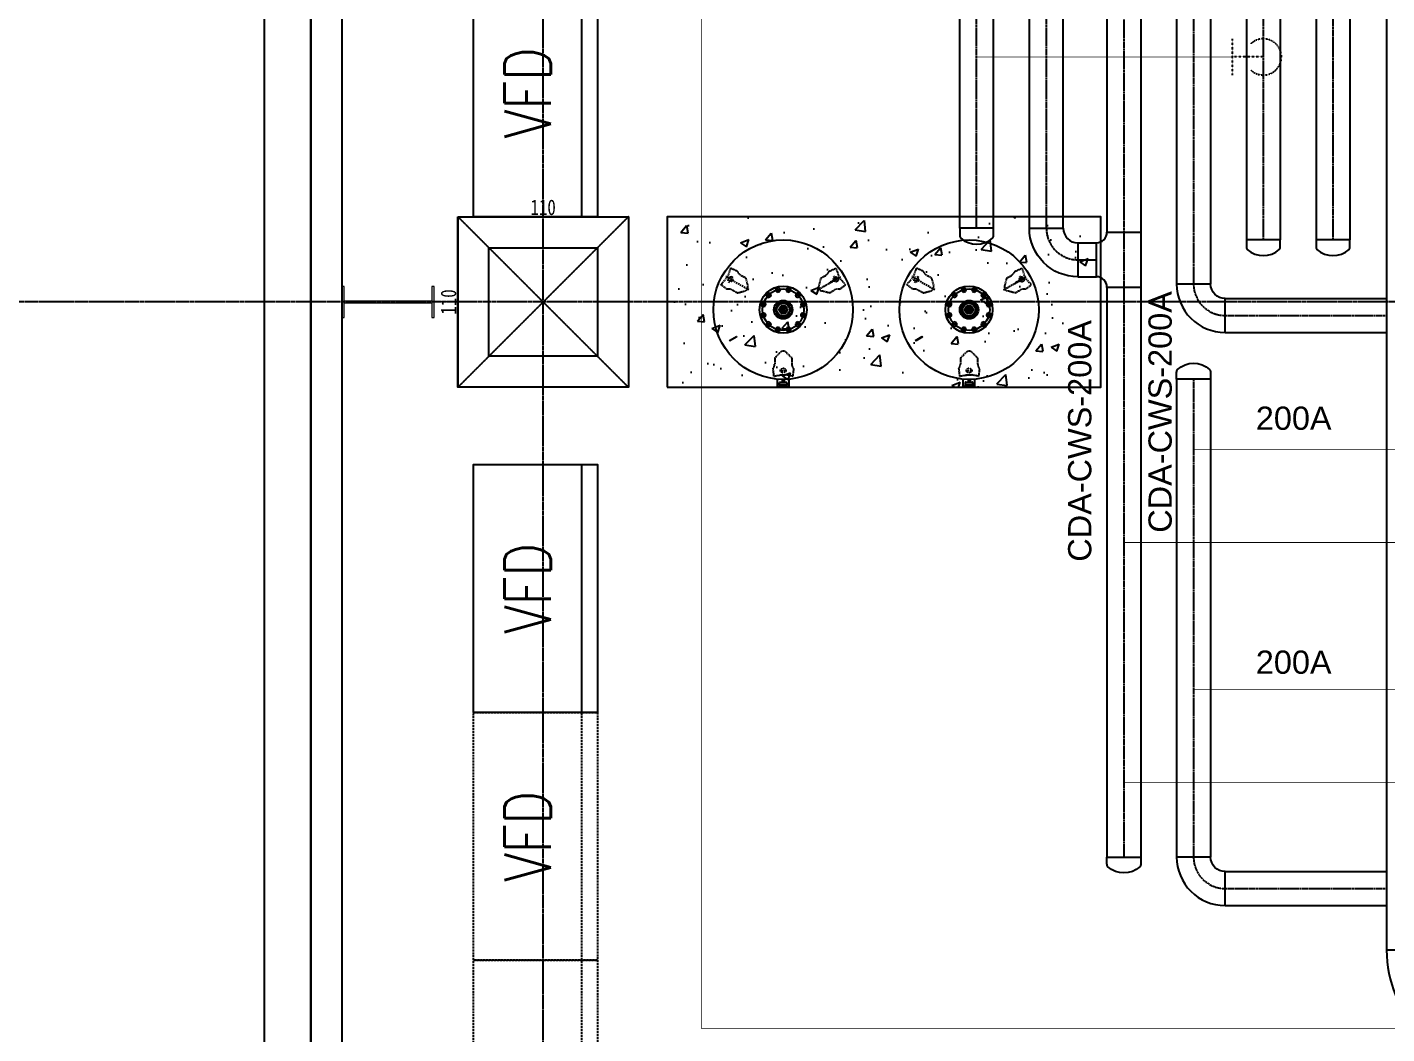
# Model space of a CAD drawing. Header units: millimetres. Extents: x -18489 to 17339, y -1599 to 10961.
# Drawn here: x -17611 to -16733, y 4230 to 4880 of the extents above; entities that cross this region are included whole.
import ezdxf
from ezdxf.enums import TextEntityAlignment as Align

# ---------------------------------------------------------------- set-up
doc = ezdxf.new("R2010")
doc.units = ezdxf.units.MM
for name, pattern in [('188K-SM-03-F10-MECH-EQ-Y2257103$0$Micron CUP L10 HVAC EQU$0$AM_DIN_F_W050X2', [3.125, 2.25, -0.875]), ('188K-SM-03-F10-MECH-EQ-Y2257103$0$Micron CUP L10 HVAC EQU$0$DASHED', [19.05, 12.7, -6.35]), ('188K-SM-03-F10-MECH-EQ-Y2257103$0$Micron CUP L10 HVAC EQU$0$HIDDEN2', [0.1875, 0.125, -0.0625]), ('188K-SM-07-F10-MECH-CHW PIPE-Y2257103$0$CENTER', [2, 1.25, -0.25, 0.25, -0.25]), ('188K-SM-07-F10-MECH-CHW PIPE-Y2257103$0$Micron CUP L10 HVAC 2nd PIPE$0$JIS_02_1.0', [2, 1, -1]), ('X-CUB3-L10$0$COL-CEN-LIN', [3.25, 2.5, -0.25, 0.25, -0.25]), ('X-CUB3-L10$0$HIDDEN', [0.4, 0.3, -0.1])]:
    doc.linetypes.add(name, pattern=pattern)
for name, color, linetype in [('188K-SM-03-F10-MECH-EQ-Y2257103$0$0 Xref', 8, 'Continuous'), ('188K-SM-03-F10-MECH-EQ-Y2257103$0$M-EQU-FOUNDATION', 8, 'Continuous'), ('188K-SM-03-F10-MECH-EQ-Y2257103$0$Micron CUP L10 HVAC EQU$0$E-LAY-EQPM-200x90', 150, 'Continuous'), ('188K-SM-03-F10-MECH-EQ-Y2257103$0$Micron CUP L10 HVAC EQU$0$M-FUTURE-EQU', 253, '188K-SM-03-F10-MECH-EQ-Y2257103$0$Micron CUP L10 HVAC EQU$0$DASHED'), ('188K-SM-03-F10-MECH-EQ-Y2257103$0$Micron CUP L10 HVAC EQU$0$M-HVAC HR CHILLER', 1, 'Continuous'), ('188K-SM-07-F10-MECH-CHW PIPE-Y2257103$0$0 XC', 8, 'Continuous'), ('188K-SM-07-F10-MECH-CHW PIPE-Y2257103$0$M-CDA-CWR', 202, 'Continuous'), ('188K-SM-07-F10-MECH-CHW PIPE-Y2257103$0$M-CDR-CWS', 15, 'Continuous'), ('188K-SM-07-F10-MECH-CHW PIPE-Y2257103$0$M-CWTR-12PIPE-R', 4, 'Continuous'), ('188K-SM-07-F10-MECH-CHW PIPE-Y2257103$0$M-CWTR-12PIPE-S', 3, 'Continuous'), ('188K-SM-07-F10-MECH-CHW PIPE-Y2257103$0$M-P-HWR-D-29', 211, 'Continuous'), ('188K-SM-07-F10-MECH-CHW PIPE-Y2257103$0$M-P-PIPE-C', 8, '188K-SM-07-F10-MECH-CHW PIPE-Y2257103$0$CENTER'), ('188K-SM-07-F10-MECH-CHW PIPE-Y2257103$0$Micron CUP L10 HVAC 2nd PIPE$0$M-P-2nd -CWS-D', 15, '188K-SM-07-F10-MECH-CHW PIPE-Y2257103$0$Micron CUP L10 HVAC 2nd PIPE$0$JIS_02_1.0'), ('188K-SM-07-F10-MECH-CHW PIPE-Y2257103$0$Micron CUP L10 HVAC 2nd PIPE$0$M-P-2nd HWR', 211, '188K-SM-07-F10-MECH-CHW PIPE-Y2257103$0$Micron CUP L10 HVAC 2nd PIPE$0$JIS_02_1.0'), ('188K-SM-07-F10-MECH-CHW PIPE-Y2257103$0$Micron CUP L10 HVAC 2nd PIPE$0$M-P-TXT2.5', 7, 'Continuous'), ('X-CUB3-L10$0$CCL', 8, 'X-CUB3-L10$0$COL-CEN-LIN'), ('X-CUB3-L10$0$COL', 8, 'Continuous'), ('X-CUB3-L10$0$COL-S', 8, 'Continuous'), ('X-CUB3-L10$0$WALL-DR', 8, 'Continuous'), ('X-CUB3-L10$0$WALL-G', 8, 'Continuous')]:
    doc.layers.add(name, color=color, linetype=linetype)
doc.styles.add('188K-SM-03-F10-MECH-EQ-Y2257103$0$Micron CUP L10 HVAC EQU$0$AA-TXT', font='simplex.shx', dxfattribs={"bigfont": 'china.shx'})
doc.styles.add('188K-SM-07-F10-MECH-CHW PIPE-Y2257103$0$Micron CUP L10 HVAC 2nd PIPE$0$Standard', font='arial.ttf')
doc.styles.add('X-CUB3-L10$0$DIM', font='', dxfattribs={"width": 0.8})
doc.styles.get('X-CUB3-L10$0$DIM').set_extended_font_data('MingLiU')
doc.dimstyles.new('X-CUB3-L10$0$JJP_005_defpoint', dxfattribs={"dimtxt": 20, "dimasz": 0.5, "dimexe": 0.5, "dimexo": 0.5, "dimgap": 0.5, "dimtad": 1, "dimdsep": 46, "dimtxsty": 'X-CUB3-L10$0$DIM', "dimblk": 'X-CUB3-L10$0$_None', "dimcen": 10, "dimclrd": 256, "dimclre": 256, "dimclrt": 256, "dimadec": 0, "dimazin": 0, "dimtfac": 1, "dimtix": 1, "dimtmove": 2, "dimatfit": 3, "dimldrblk": 'X-CUB3-L10$0$_None', "dimfxl": 0.5, "dimtolj": 1, "dimtzin": 0, "dimarcsym": 0})

# ---------------------------------------------------------------- blocks, each defined once
blk = doc.blocks.new('188K-SM-03-F10-MECH-EQ-Y2257103$0$Micron CUP L10 HVAC EQU$0$A$C115C19C4')
at = {"linetype": '188K-SM-03-F10-MECH-EQ-Y2257103$0$Micron CUP L10 HVAC EQU$0$HIDDEN2', "ltscale": 5}
for p, q in [((-42.4, 96.6), (-44.7, 92.6)), ((-40.4, 102.3), (-42.4, 96.6)), ((-34.6, 99.7), (-40.4, 102.3)), ((-27.3, 93.7), (-31.7, 96.2)), ((-27.3, 93.7), (-25.6, 87.2)), ((34.6, 83.6), (54.3, 95)), ((37.3, 93.7), (35.6, 87.2)), ((37.3, 93.7), (41.6, 96.1)), ((44.6, 99.7), (50.4, 102.3)), ((51.8, 90.2), (48.6, 95.8)), ((50.4, 102.3), (52.4, 96.6)), ((54.7, 92.6), (52.4, 96.6)), ((-48.7, 88), (-44.7, 92.6)), ((-43.5, 84.3), (-48.7, 88)), ((-34.6, 81), (-38.9, 83.4)), ((-34.6, 81), (-28.1, 82.7)), ((44.6, 81), (38.1, 82.7)), ((44.6, 81), (49, 83.5)), ((45, 90), (50.9, 93.4)), ((45.3, 89.5), (45, 90)), ((51.2, 92.9), (45.3, 89.5)), ((48, 92.1), (48.6, 91)), ((50.9, 93.4), (51.2, 92.9)), ((53.5, 84.3), (58.7, 88)), ((58.7, 88), (54.7, 92.6)), ((-2.3, 25), (2.4, 29.8)), ((-2.3, 25), (-2.3, 20)), ((12.3, 25), (7.6, 29.8)), ((12.3, 25), (12.3, 20.1)), ((-3.9, 15.7), (-3.2, 9.3)), ((13.9, 15.7), (13.2, 9.3)), ((-3.2, 9.3), (2.7, 10.5)), ((2.7, 10.5), (7.3, 10.5)), ((13.2, 9.3), (7.3, 10.5))]:
    blk.add_line(p, q, dxfattribs=at)
at = {"linetype": '188K-SM-03-F10-MECH-EQ-Y2257103$0$Micron CUP L10 HVAC EQU$0$HIDDEN2', "ltscale": 10}
for p, q in [((-24.6, 83.6), (-44.3, 95)), ((-38.9, 95.3), (-42.1, 89.7)), ((1.8, 14.2), (8.2, 14.2))]:
    blk.add_line(p, q, dxfattribs=at)
at = {"linetype": '188K-SM-03-F10-MECH-EQ-Y2257103$0$Micron CUP L10 HVAC EQU$0$AM_DIN_F_W050X2'}
for p, q in [((-1.1, 85.2), (-1.6, 83.2)), ((-1.6, 83.2), (-0.1, 81.7)), ((0.9, 85.7), (-1.1, 85.2)), ((-0.1, 81.7), (1.9, 82.2)), ((2.4, 84.2), (0.9, 85.7)), ((1.9, 82.2), (2.4, 84.2)), ((9.1, 85.7), (7.6, 84.2)), ((7.6, 84.2), (8.1, 82.2)), ((8.1, 82.2), (10.1, 81.7)), ((11.1, 85.2), (9.1, 85.7)), ((10.1, 81.7), (11.6, 83.2)), ((11.6, 83.2), (11.1, 85.2)), ((-13.6, 72.6), (-14.2, 70.6)), ((-14.2, 70.6), (-12.7, 69.1)), ((-11.6, 73.2), (-13.6, 72.6)), ((-10.1, 71.7), (-11.6, 73.2)), ((-10.7, 69.7), (-10.1, 71.7)), ((-8.1, 81.1), (-9.6, 79.6)), ((-9.6, 79.6), (-9, 77.6)), ((-9, 77.6), (-7, 77.1)), ((-6.1, 80.6), (-8.1, 81.1)), ((-7, 77.1), (-5.5, 78.6)), ((-5.5, 78.6), (-6.1, 80.6)), ((16.1, 80.6), (15.5, 78.6)), ((15.5, 78.6), (17, 77.1)), ((18.1, 81.1), (16.1, 80.6)), ((17, 77.1), (19, 77.6)), ((19.6, 79.6), (18.1, 81.1)), ((19, 77.6), (19.6, 79.6)), ((21.6, 73.2), (20.1, 71.7)), ((20.1, 71.7), (20.7, 69.7)), ((23.6, 72.6), (21.6, 73.2)), ((22.7, 69.1), (24.2, 70.6)), ((24.2, 70.6), (23.6, 72.6)), ((-12.7, 64), (-14.2, 62.5)), ((-14.2, 62.5), (-13.6, 60.5)), ((-13.6, 60.5), (-11.6, 60)), ((-12.7, 69.1), (-10.7, 69.7)), ((-10.7, 63.4), (-12.7, 64)), ((-11.6, 60), (-10.1, 61.4)), ((-10.1, 61.4), (-10.7, 63.4)), ((20.7, 63.4), (20.1, 61.4)), ((20.1, 61.4), (21.6, 60)), ((20.7, 69.7), (22.7, 69.1)), ((22.7, 64), (20.7, 63.4)), ((21.6, 60), (23.6, 60.5)), ((24.2, 62.5), (22.7, 64)), ((23.6, 60.5), (24.2, 62.5)), ((-9, 55.5), (-9.6, 53.5)), ((-9.6, 53.5), (-8.1, 52)), ((-7, 56), (-9, 55.5)), ((-8.1, 52), (-6.1, 52.5)), ((-5.5, 54.5), (-7, 56)), ((-6.1, 52.5), (-5.5, 54.5)), ((-0.1, 51.4), (-1.6, 50)), ((-1.6, 50), (-1.1, 47.9)), ((-1.1, 47.9), (0.9, 47.4)), ((1.9, 50.9), (-0.1, 51.4)), ((0.9, 47.4), (2.4, 48.9)), ((2.4, 48.9), (1.9, 50.9)), ((8.1, 50.9), (7.6, 48.9)), ((7.6, 48.9), (9.1, 47.4)), ((10.1, 51.4), (8.1, 50.9)), ((9.1, 47.4), (11.1, 47.9)), ((11.6, 50), (10.1, 51.4)), ((11.1, 47.9), (11.6, 50)), ((17, 56), (15.5, 54.5)), ((15.5, 54.5), (16.1, 52.5)), ((16.1, 52.5), (18.1, 52)), ((19, 55.5), (17, 56)), ((18.1, 52), (19.6, 53.5)), ((19.6, 53.5), (19, 55.5))]:
    blk.add_line(p, q, dxfattribs=at)
at = {"ltscale": 10}
for p, q in [((1, 81.5), (-0.2, 85.9)), ((9, 81.5), (10.2, 85.9)), ((-9.9, 70.6), (-14.4, 71.7)), ((-5.9, 77.5), (-9.2, 80.7)), ((1.1, 70.4), (-0.3, 71.9)), ((8.9, 70.4), (10.3, 71.9)), ((15.9, 77.5), (19.2, 80.7)), ((19.9, 70.6), (24.4, 71.7)), ((-9.9, 62.6), (-14.4, 61.4)), ((1.1, 62.7), (-0.3, 61.3)), ((8.9, 62.7), (10.3, 61.3)), ((19.9, 62.6), (24.4, 61.4)), ((-5.9, 55.6), (-9.2, 52.4)), ((1, 51.6), (-0.2, 47.2)), ((9, 51.6), (10.2, 47.2)), ((15.9, 55.6), (19.2, 52.4)), ((-38, 41), (-38.6, 42.1))]:
    blk.add_line(p, q, dxfattribs=at)
for p, q in [((5, 67.9), (3.8, 67.3)), ((3.8, 67.3), (3.8, 65.9)), ((3.8, 65.9), (5, 65.2)), ((6.2, 67.3), (5, 67.9)), ((5, 65.2), (6.2, 65.9)), ((6.2, 65.9), (6.2, 67.3)), ((-41.2, 40.2), (-35.3, 43.6)), ((-40.9, 39.7), (-41.2, 40.2)), ((-35, 43.1), (-40.9, 39.7)), ((-35.3, 43.6), (-35, 43.1)), ((0, 0), (0, 6.8)), ((10, 0.4), (0, 0.4)), ((10, 0), (0, 0)), ((1.9, 1.8), (1.9, 4)), ((8, 1.8), (1.9, 1.8)), ((2, 1.5), (1.9, 1.8)), ((7.9, 1.5), (2, 1.5)), ((2.1, 4.2), (7.8, 4.2)), ((4.1, 6.6), (5.9, 6.6)), ((4.1, 6.6), (4.1, 5.1)), ((4.1, 5.1), (5.9, 5.1)), ((5.7, 4.9), (4.3, 4.9)), ((4.3, 4.9), (4.3, 4.2)), ((4.5, 5.1), (4.5, 4.9)), ((5.6, 5.1), (5.6, 4.9)), ((5.7, 4.9), (5.7, 4.2)), ((5.9, 6.6), (5.9, 5.1)), ((8, 1.8), (7.9, 1.5)), ((8, 4), (8, 1.8)), ((10, 0), (10, 6.8))]:
    blk.add_line(p, q)
for radius in [60, 1.2, 0.8, 0.338]:
    blk.add_circle((5, 66.6), radius)
at = {"linetype": '188K-SM-03-F10-MECH-EQ-Y2257103$0$Micron CUP L10 HVAC EQU$0$HIDDEN2'}
for centre in [(-40.4, 92.7), (5, 14.2)]:
    blk.add_circle(centre, 2.08, dxfattribs=at)
at = {"linetype": '188K-SM-03-F10-MECH-EQ-Y2257103$0$Micron CUP L10 HVAC EQU$0$HIDDEN2', "ltscale": 5}
blk.add_circle((50.4, 92.7), 2.08, dxfattribs=at)
at = {"ltscale": 3}
for centre, radius in [((5, 66.6), 20.3), ((0.4, 71.2), 0.7), ((9.6, 71.2), 0.7), ((0.4, 62), 0.7), ((9.6, 62), 0.7)]:
    blk.add_circle(centre, radius, dxfattribs=at)
at = {"ltscale": 10}
for radius in [17.8, 6.5]:
    blk.add_circle((5, 66.6), radius, dxfattribs=at)
at = {"linetype": '188K-SM-03-F10-MECH-EQ-Y2257103$0$Micron CUP L10 HVAC EQU$0$AM_DIN_F_W050X2'}
for centre in [(0.4, 83.7), (9.6, 83.7), (-12.1, 71.2), (-7.6, 79.1), (17.6, 79.1), (22.1, 71.2), (-12.1, 62), (22.1, 62), (-7.6, 54), (0.4, 49.4), (9.6, 49.4), (17.6, 54)]:
    blk.add_circle(centre, 1.8, dxfattribs=at)
at = {"ltscale": 5}
for radius in [8, 5.5, 3.5, 2.7]:
    blk.add_circle((5, 66.6), radius, dxfattribs=at)
at = {"linetype": '188K-SM-03-F10-MECH-EQ-Y2257103$0$Micron CUP L10 HVAC EQU$0$HIDDEN2', "ltscale": 5}
for centre, radius, start, end in [((-27.3, 102.9), 7.96, 203.7643, 236.9054), ((37.3, 102.9), 7.96, 301.3605, 336.0505), ((-42.6, 76.4), 7.96, 61.3605, 96.0505), ((-29.1, 86.2), 3.67, 285, 15), ((39.1, 86.2), 3.67, 165, 255), ((52.6, 76.4), 7.96, 83.7643, 116.9054), ((5, 27.2), 3.67, 45, 135), ((-10.3, 20.4), 7.96, 323.7643, 356.9054), ((20.3, 20.4), 7.96, 181.3605, 216.0505)]:
    blk.add_arc(centre, radius, start, end, dxfattribs=at)
for centre, radius, start, end in [((5, 66.6), 0.692, 283.3872, 209.5688), ((5, 66.6), 0.4, 280, 210), ((2.1, 4), 0.2, 90, 180), ((7.8, 4), 0.2, 0, 90)]:
    blk.add_arc(centre, radius, start, end)
blk = doc.blocks.new('188K-SM-03-F10-MECH-EQ-Y2257103$0$Micron CUP L10 HVAC EQU')
at = {"layer": '188K-SM-03-F10-MECH-EQ-Y2257103$0$Micron CUP L10 HVAC EQU$0$E-LAY-EQPM-200x90'}
for p, q in [((-217266.7, 40482.6), (-217266.7, 42082.6)), ((-217266.7, 37282.6), (-217266.7, 38882.6))]:
    blk.add_line(p, q, dxfattribs=at)
for points in [[(-217166.7, 40482.6), (-217966.7, 40482.6), (-217966.7, 42082.6), (-217166.7, 42082.6)], [(-217166.7, 37282.6), (-217966.7, 37282.6), (-217966.7, 38882.6), (-217166.7, 38882.6)]]:
    blk.add_lwpolyline(points, close=True, dxfattribs=at)
at = {"layer": '188K-SM-03-F10-MECH-EQ-Y2257103$0$Micron CUP L10 HVAC EQU$0$M-FUTURE-EQU'}
for p, q in [((-217266.7, 35682.6), (-217266.7, 37282.6)), ((-217266.7, 34082.6), (-217266.7, 35682.6))]:
    blk.add_line(p, q, dxfattribs=at)
for points in [[(-217166.7, 35682.6), (-217966.7, 35682.6), (-217966.7, 37282.6), (-217166.7, 37282.6)], [(-217166.7, 34082.6), (-217966.7, 34082.6), (-217966.7, 35682.6), (-217166.7, 35682.6)]]:
    blk.add_lwpolyline(points, close=True, dxfattribs=at)
at = {"layer": '188K-SM-03-F10-MECH-EQ-Y2257103$0$Micron CUP L10 HVAC EQU$0$M-HVAC HR CHILLER', "xscale": 7.5, "yscale": 7.5, "zscale": 7.5}
for p in [(-216004.2, 39383.4), (-214804.2, 39383.4)]:
    blk.add_blockref('188K-SM-03-F10-MECH-EQ-Y2257103$0$Micron CUP L10 HVAC EQU$0$A$C115C19C4', p, dxfattribs=at)
at = {"layer": '188K-SM-03-F10-MECH-EQ-Y2257103$0$Micron CUP L10 HVAC EQU$0$E-LAY-EQPM-200x90', "style": '188K-SM-03-F10-MECH-EQ-Y2257103$0$Micron CUP L10 HVAC EQU$0$AA-TXT', "width": 0.8}
for p in [(-217616.7, 41282.6), (-217616.7, 38082.6)]:
    blk.add_text('VFD', height=300, rotation=90, dxfattribs=at).set_placement(p, align=Align.MIDDLE_CENTER)
at = {"layer": '188K-SM-03-F10-MECH-EQ-Y2257103$0$Micron CUP L10 HVAC EQU$0$M-FUTURE-EQU', "style": '188K-SM-03-F10-MECH-EQ-Y2257103$0$Micron CUP L10 HVAC EQU$0$AA-TXT', "width": 0.8}
blk.add_text('VFD', height=300, rotation=90, dxfattribs=at).set_placement((-217616.7, 36482.6), align=Align.MIDDLE_CENTER)
blk = doc.blocks.new('188K-SM-03-F10-MECH-EQ-Y2257103')
at = {"layer": '188K-SM-03-F10-MECH-EQ-Y2257103$0$M-EQU-FOUNDATION'}
h = blk.add_hatch(dxfattribs=at)
h.set_pattern_fill('AR-CONC', color=256, scale=0.3)
h.set_pattern_definition([(50, (4473.52, 709.2), (54.6554, -4.78173), [5.715, -62.865]), (355, (4473.52, 709.2), (-10.57303, 57.31705), [4.572, -50.29218]), (100.45144, (4478.076, 708.8), (44.08237, 52.53533), [4.857, -53.42707]), (46.1842, (4473.52, 724.44), (81.32371, -12.6127), [8.5725, -94.2975]), (96.63556, (4480.3, 723.39), (71.22124, 74.22784), [7.2855, -80.14068]), (351.18415, (4473.52, 724.44), (71.22124, 74.22784), [6.858, -75.43792]), (21, (4481.14, 720.63), (45.48432, -30.67956), [5.715, -62.865]), (326, (4481.14, 720.63), (18.54061, 55.25639), [4.572, -50.292]), (71.45144, (4484.93, 718.07), (64.02493, 24.57683), [4.857, -53.42698]), (37.5, (4473.521, 709.2), (0.926581, 25.366512), [0, -49.6824, 0, -51.054, 0, -50.4825]), (7.5, (4473.52, 709.2), (20.0459, 30.054172), [0, -29.1084, 0, -48.5394, 0, -19.2405]), (327.5, (4456.529, 709.2), (40.677179, -1.718623), [0, -19.05, 0, -59.436, 0, -78.867]), (317.5, (4448.91, 709.2), (44.438754, 7.62795), [0, -24.765, 0, -39.4716, 0, -56.007])])
h.paths.add_polyline_path([(-17198.15, 4647.46), (-16918.15, 4647.46), (-16918.15, 4757.46), (-17198.15, 4757.46)])
blk.add_lwpolyline([(-17198.15, 4647.46), (-16918.15, 4647.46), (-16918.15, 4757.46), (-17198.15, 4757.46)], close=True, dxfattribs=at)
at = {"layer": '188K-SM-03-F10-MECH-EQ-Y2257103$0$0 Xref', "xscale": 0.1, "yscale": 0.1, "zscale": 0.1}
blk.add_blockref('188K-SM-03-F10-MECH-EQ-Y2257103$0$Micron CUP L10 HVAC EQU', (4473.52, 709.2), dxfattribs=at)
blk = doc.blocks.new('*D570')
at = {"layer": 'DefPoints', "lineweight": -2, "transparency": 16777216}
blk.add_line((0, 0), (110, 0), dxfattribs=at)
at = {"layer": 'DefPoints', "color": 0, "transparency": 16777216}
for p in [(0, 0), (110, 0), (110, 0)]:
    blk.add_point(p, dxfattribs=at)
at = {"layer": 'DefPoints', "transparency": 16777216, "insert": (55, 6.07), "char_height": 10, "attachment_point": 5, "style": 'X-CUB3-L10$0$DIM'}
blk.add_mtext('\\A1;110', dxfattribs=at)
blk = doc.blocks.new('X-CUB3-L10$0$_None')
blk = doc.blocks.new('*D571')
at = {"layer": 'DefPoints', "lineweight": -2, "transparency": 16777216}
blk.add_line((0, 0), (0, -110), dxfattribs=at)
at = {"layer": 'DefPoints', "color": 0, "transparency": 16777216}
for p in [(0, 0), (0, -110), (0, -110)]:
    blk.add_point(p, dxfattribs=at)
at = {"layer": 'DefPoints', "transparency": 16777216, "insert": (-6.07, -55), "char_height": 10, "attachment_point": 5, "rotation": 90, "style": 'X-CUB3-L10$0$DIM'}
blk.add_mtext('\\A1;110', dxfattribs=at)
blk = doc.blocks.new('188K-SM-07-F10-MECH-CHW PIPE-Y2257103$0$200A-12')
blk.add_lwpolyline([(43.1, 109.5), (0, 109.5), (0, -109.5), (43.1, -109.5, 0.15266), (62.4, -103.5, 0.38315), (62.4, 103.5, 0.15266)], format="xyb", close=True)
blk = doc.blocks.new('188K-SM-07-F10-MECH-CHW PIPE-Y2257103$0$200A-11')
at = {"flags": 128}
blk.add_lwpolyline([(-178, 109.5), (-178, 109.5, 0.414214), (-109.5, 178), (109.5, 178, 0.414214), (178, 109.5), (178, 109.5), (178, -109.5), (-178, -109.5)], format="xyb", close=True, dxfattribs=at)
blk = doc.blocks.new('188K-SM-07-F10-MECH-CHW PIPE-Y2257103$0$Micron CUP L10 HVAC 2nd PIPE')
at = {"layer": '188K-SM-07-F10-MECH-CHW PIPE-Y2257103$0$Micron CUP L10 HVAC 2nd PIPE$0$M-P-2nd -CWS-D'}
for p, q in [((-213065.6, 41397.7), (-213065.6, 41631.7)), ((-212866.7, 41514.7), (-213065.6, 41514.7))]:
    blk.add_line(p, q, dxfattribs=at)
at = {"layer": '188K-SM-07-F10-MECH-CHW PIPE-Y2257103$0$Micron CUP L10 HVAC 2nd PIPE$0$M-P-2nd -CWS-D', "const_width": 5}
blk.add_lwpolyline([(-213065.6, 41514.7), (-214717.6, 41514.7)], dxfattribs=at)
at = {"layer": '188K-SM-07-F10-MECH-CHW PIPE-Y2257103$0$Micron CUP L10 HVAC 2nd PIPE$0$M-P-2nd -CWS-D', "const_width": 5, "elevation": 0}
for points in [[(-210409.6, 38979.4), (-209809.6, 38979.4), (-209809.6, 38379.4), (-213766.7, 38379.4)], [(-211369.6, 38979.4), (-213316.7, 38979.4)], [(-210409.6, 37429.4), (-209809.6, 37429.4), (-209809.6, 36829.4), (-213766.7, 36829.4)], [(-211369.6, 37429.4), (-213316.7, 37429.4)]]:
    blk.add_lwpolyline(points, dxfattribs=at)
at = {"layer": '188K-SM-07-F10-MECH-CHW PIPE-Y2257103$0$Micron CUP L10 HVAC 2nd PIPE$0$M-P-2nd -CWS-D'}
blk.add_arc((-212866.7, 41514.7), 117, 226.51254, 133.48746, dxfattribs=at)
at = {"layer": '188K-SM-07-F10-MECH-CHW PIPE-Y2257103$0$Micron CUP L10 HVAC 2nd PIPE$0$M-P-2nd HWR', "const_width": 5}
blk.add_lwpolyline([(-210894.4, 35240.6), (-216493.1, 35240.6), (-216493.1, 50440.6), (-214793.1, 50440.6), (-214793.1, 49640.6)], dxfattribs=at)
at = {"layer": '188K-SM-07-F10-MECH-CHW PIPE-Y2257103$0$Micron CUP L10 HVAC 2nd PIPE$0$M-P-TXT2.5', "style": '188K-SM-07-F10-MECH-CHW PIPE-Y2257103$0$Micron CUP L10 HVAC 2nd PIPE$0$Standard'}
for p in [(-213533.2, 38442.5), (-214052.1, 38255.7)]:
    blk.add_text('CDA-CWS-200A', height=150, rotation=90, dxfattribs=at).set_placement(p, align=Align.MIDDLE_LEFT)
for p in [(-212915.1, 39182.1), (-212915.1, 37607.1)]:
    blk.add_text('200A', height=150, dxfattribs=at).set_placement(p, align=Align.MIDDLE_LEFT)
blk = doc.blocks.new('188K-SM-07-F10-MECH-CHW PIPE-Y2257103')
at = {"layer": '188K-SM-07-F10-MECH-CHW PIPE-Y2257103$0$M-CDA-CWR'}
for p, q in [((-16869.1, 6114.96), (-16869.1, 4714.05)), ((-16847.2, 6114.96), (-16847.2, 4714.05)), ((-16837.85, 4704.7), (-16733.55, 4704.7)), ((-16837.85, 4682.8), (-16733.55, 4682.8))]:
    blk.add_line(p, q, dxfattribs=at)
at = {"layer": '188K-SM-07-F10-MECH-CHW PIPE-Y2257103$0$M-CDA-CWR', "elevation": 0, "flags": 128}
blk.add_lwpolyline([(-16847.2, 4714.05), (-16869.1, 4714.05, 0.414214), (-16837.85, 4682.8), (-16837.85, 4704.7, -0.414214)], format="xyb", close=True, dxfattribs=at)
at = {"layer": '188K-SM-07-F10-MECH-CHW PIPE-Y2257103$0$M-CDR-CWS'}
for p, q in [((-17009.19, 4750.01, -17.32), (-17009.19, 5267.71, -17.32)), ((-16987.29, 4750.01, -17.32), (-16987.29, 5267.71, -17.32)), ((-16914.1, 5270.21), (-16914.1, 4747.51)), ((-16892.2, 5270.21), (-16892.2, 4747.51)), ((-16964.19, 4750.01, -17.32), (-16964.19, 5251.29, -17.32)), ((-16942.29, 4750.01, -17.32), (-16942.29, 5251.29, -17.32)), ((-16932.94, 4740.66, -17.32), (-16920.95, 4740.66)), ((-16932.94, 4718.76, -17.32), (-16920.95, 4718.76)), ((-16914.1, 4711.91), (-16914.1, 4344.05)), ((-16892.2, 4711.91), (-16892.2, 4344.05)), ((-16869.1, 4652.7), (-16869.1, 4344.05)), ((-16847.2, 4652.7), (-16847.2, 4344.05)), ((-16837.85, 4334.7), (-16733.55, 4334.7)), ((-16837.85, 4312.8), (-16733.55, 4312.8))]:
    blk.add_line(p, q, dxfattribs=at)
at = {"layer": '188K-SM-07-F10-MECH-CHW PIPE-Y2257103$0$M-CDR-CWS', "elevation": 0, "flags": 128}
for points in [[(-16932.94, 4740.66), (-16932.94, 4718.76, -0.414214), (-16964.19, 4750.01), (-16942.29, 4750.01, 0.414214)], [(-16847.2, 4344.05), (-16869.1, 4344.05, 0.414214), (-16837.85, 4312.8), (-16837.85, 4334.7, -0.414214)]]:
    blk.add_lwpolyline(points, format="xyb", close=True, dxfattribs=at)
at = {"layer": '188K-SM-07-F10-MECH-CHW PIPE-Y2257103$0$M-CWTR-12PIPE-R'}
for p, q in [((-16824.1, 6057.96), (-16824.1, 4742.62)), ((-16802.2, 6057.96), (-16802.2, 4742.62))]:
    blk.add_line(p, q, dxfattribs=at)
at = {"layer": '188K-SM-07-F10-MECH-CHW PIPE-Y2257103$0$M-CWTR-12PIPE-S'}
for p, q in [((-16779.1, 6007.96), (-16779.1, 4742.62)), ((-16757.2, 6007.96), (-16757.2, 4742.62))]:
    blk.add_line(p, q, dxfattribs=at)
at = {"layer": '188K-SM-07-F10-MECH-CHW PIPE-Y2257103$0$M-P-HWR-D-29'}
blk.add_line((-16733.55, 5447.34), (-16733.55, 4284.06), dxfattribs=at)
at = {"layer": '188K-SM-07-F10-MECH-CHW PIPE-Y2257103$0$M-P-HWR-D-29', "elevation": 0, "flags": 128}
blk.add_lwpolyline([(-16682.75, 4284.06), (-16733.55, 4284.06, 0.414214), (-16657.35, 4207.86), (-16657.35, 4258.66, -0.414214)], format="xyb", close=True, dxfattribs=at)
at = {"layer": '188K-SM-07-F10-MECH-CHW PIPE-Y2257103$0$M-P-PIPE-C', "linetype": '188K-SM-07-F10-MECH-CHW PIPE-Y2257103$0$CENTER'}
for p, q in [((-16858.15, 6114.96), (-16858.15, 4714.05)), ((-16813.15, 6057.96), (-16813.15, 4742.62)), ((-16768.15, 6007.96), (-16768.15, 4742.62)), ((-16998.24, 4750.01, -17.32), (-16998.24, 5267.71, -17.32)), ((-16903.15, 5270.21), (-16903.15, 4344.05)), ((-16953.24, 4750.01, -17.32), (-16953.24, 5251.29, -17.32)), ((-16932.94, 4729.71, -17.32), (-16920.95, 4729.71)), ((-16837.85, 4693.75), (-16733.55, 4693.75)), ((-16858.15, 4652.7), (-16858.15, 4344.05)), ((-16837.85, 4323.75), (-16733.55, 4323.75))]:
    blk.add_line(p, q, dxfattribs=at)
for centre in [(-16932.94, 4750.01, -17.32), (-16837.85, 4714.05), (-16837.85, 4344.05)]:
    blk.add_arc(centre, 20.3, 180, 270, dxfattribs=at)
at = {"layer": '188K-SM-07-F10-MECH-CHW PIPE-Y2257103$0$0 XC', "xscale": 0.1, "yscale": 0.1, "zscale": 0.1}
blk.add_blockref('188K-SM-07-F10-MECH-CHW PIPE-Y2257103$0$Micron CUP L10 HVAC 2nd PIPE', (4473.52, 709.2), dxfattribs=at)
at = {"layer": '188K-SM-07-F10-MECH-CHW PIPE-Y2257103$0$M-CDR-CWS', "yscale": 0.1, "zscale": 0.1}
for name, p, xscale, rotation in [('188K-SM-07-F10-MECH-CHW PIPE-Y2257103$0$200A-12', (-16998.24, 4750.01, -17.32), 0.1, 270.0000000000492), ('188K-SM-07-F10-MECH-CHW PIPE-Y2257103$0$200A-11', (-16903.15, 4729.71), 0.1, 90.00000000004518), ('188K-SM-07-F10-MECH-CHW PIPE-Y2257103$0$200A-12', (-16858.15, 4652.7), -0.1, 269.9999999999508), ('188K-SM-07-F10-MECH-CHW PIPE-Y2257103$0$200A-12', (-16903.15, 4344.05), -0.1, 89.99999999995084)]:
    blk.add_blockref(name, p, dxfattribs=dict(at, xscale=xscale, rotation=rotation))
at = {"layer": '188K-SM-07-F10-MECH-CHW PIPE-Y2257103$0$M-CWTR-12PIPE-R', "xscale": 0.1, "yscale": 0.1, "zscale": 0.1, "rotation": 270}
blk.add_blockref('188K-SM-07-F10-MECH-CHW PIPE-Y2257103$0$200A-12', (-16813.15, 4742.62), dxfattribs=at)
at = {"layer": '188K-SM-07-F10-MECH-CHW PIPE-Y2257103$0$M-CWTR-12PIPE-S', "xscale": 0.1, "yscale": 0.1, "zscale": 0.1, "rotation": 270}
blk.add_blockref('188K-SM-07-F10-MECH-CHW PIPE-Y2257103$0$200A-12', (-16768.15, 4742.62), dxfattribs=at)
blk = doc.blocks.new('*U569')
at = {"layer": 'DefPoints', "linetype": 'X-CUB3-L10$0$HIDDEN', "ltscale": 0.1}
for p, q in [((110, 0), (0, -110)), ((0, 0), (110, -110))]:
    blk.add_line(p, q, dxfattribs=at)
at = {"layer": 'X-CUB3-L10$0$COL', "ltscale": 0.1}
blk.add_lwpolyline([(0, 0), (110, 0), (110, -110), (0, -110)], close=True, dxfattribs=at)
at = {"layer": 'DefPoints'}
dim = blk.add_linear_dim(base=(110, 0), p1=(0, 0), p2=(110, 0), dimstyle='X-CUB3-L10$0$JJP_005_defpoint', override={"dimtxt": 10}, dxfattribs=at)
dim.commit()
dim.dimension.update_dxf_attribs({"geometry": '*D570', "text_midpoint": (55, 6.067)})
dim = blk.add_linear_dim(base=(0, -110), p1=(0, 0), p2=(0, -110), angle=90, dimstyle='X-CUB3-L10$0$JJP_005_defpoint', override={"dimtxt": 10}, dxfattribs=at)
dim.commit()
dim.dimension.update_dxf_attribs({"geometry": '*D571', "text_midpoint": (-6.067, -55)})
blk = doc.blocks.new('X-CUB3-L10$0$CUB3-10')
at = {"layer": 'X-CUB3-L10$0$CCL'}
for p, q in [((-4440, 0), (-4440, 9982.459)), ((720, 5422.459), (-5160, 5422.459))]:
    blk.add_line(p, q, dxfattribs=at)
at = {"layer": 'X-CUB3-L10$0$COL-S'}
blk.add_lwpolyline([(-4475, 5457.459), (-4405, 5457.459), (-4405, 5387.459), (-4475, 5387.459)], close=True, dxfattribs=at)
at = {"layer": 'X-CUB3-L10$0$COL'}
blk.add_blockref('*U569', (-4495, 5477.459), dxfattribs=at)
blk = doc.blocks.new('X-CUB3-L10')
at = {"layer": 'X-CUB3-L10$0$COL-S'}
blk.add_lwpolyline([(-17313.15, 4737.46), (-17243.15, 4737.46), (-17243.15, 4667.46), (-17313.15, 4667.46)], close=True, dxfattribs=at)
at = {"layer": 'X-CUB3-L10$0$COL-S', "color": 2, "lineweight": 0, "ltscale": 10, "flags": 128}
blk.add_lwpolyline([(-17408.15, 4712.41), (-17408.15, 4692.51), (-17406.65, 4692.51), (-17406.65, 4701.96), (-17350.05, 4701.96), (-17350.05, 4692.51), (-17348.55, 4692.51), (-17348.55, 4712.41), (-17350.05, 4712.41), (-17350.05, 4702.96), (-17406.65, 4702.96), (-17406.65, 4712.41)], close=True, dxfattribs=at)
at = {"layer": 'X-CUB3-L10$0$WALL-DR'}
blk.add_line((-17428.15, 1867.46), (-17428.15, 6702.46), dxfattribs=at)
blk.add_lwpolyline([(-17213.15, 6737.46), (-17373.15, 6737.46, 0.414214), (-17408.15, 6702.46), (-17408.15, 1887.46), (-17323.15, 1887.46)], format="xyb", dxfattribs=at)
at = {"layer": 'X-CUB3-L10$0$WALL-G'}
for points in [[(-16153.15, 807.46), (-16153.15, 797.46), (-16014.15, 797.46), (-16014.15, 767.46), (-16153.15, 767.46), (-16153.15, 643.46, -0.414214), (-16353.15, 443.46), (-17258.15, 443.46, -0.414214), (-17458.15, 643.46), (-17458.15, 1442.46, -0.414214), (-17373.15, 1527.46), (-17373.15, 1727.46, -0.414214), (-17458.15, 1812.46), (-17458.15, 6702.46, -0.414214), (-17373.15, 6787.46)], [(-17373.15, 6757.46, 0.414214), (-17428.15, 6702.46), (-17428.15, 1812.46, 0.414214), (-17373.15, 1757.46), (-17373.15, 1757.46), (-17343.15, 1757.46), (-17343.15, 1497.46), (-17373.15, 1497.46, 0.414214), (-17428.15, 1442.46), (-17428.15, 643.46, 0.414214), (-17258.15, 473.46), (-16353.15, 473.46, 0.414214), (-16183.15, 643.46), (-16183.15, 807.46)]]:
    blk.add_lwpolyline(points, format="xyb", dxfattribs=at)
at = {"layer": 'X-CUB3-L10$0$CCL'}
blk.add_blockref('X-CUB3-L10$0$CUB3-10', (-12838.15, -720), dxfattribs=at)
at = {"layer": 'X-CUB3-L10$0$COL'}
blk.add_blockref('*U569', (-17333.15, 4757.46), dxfattribs=at)

msp = doc.modelspace()

# ---------------------------------------------------------------- block references
msp.add_blockref('188K-SM-03-F10-MECH-EQ-Y2257103', (0, 0))

# ---------------------------------------------------------------- next in the draw order: block references
for name in ['X-CUB3-L10', '188K-SM-07-F10-MECH-CHW PIPE-Y2257103']:
    msp.add_blockref(name, (0, 0))

doc.saveas('drawing.dxf')
